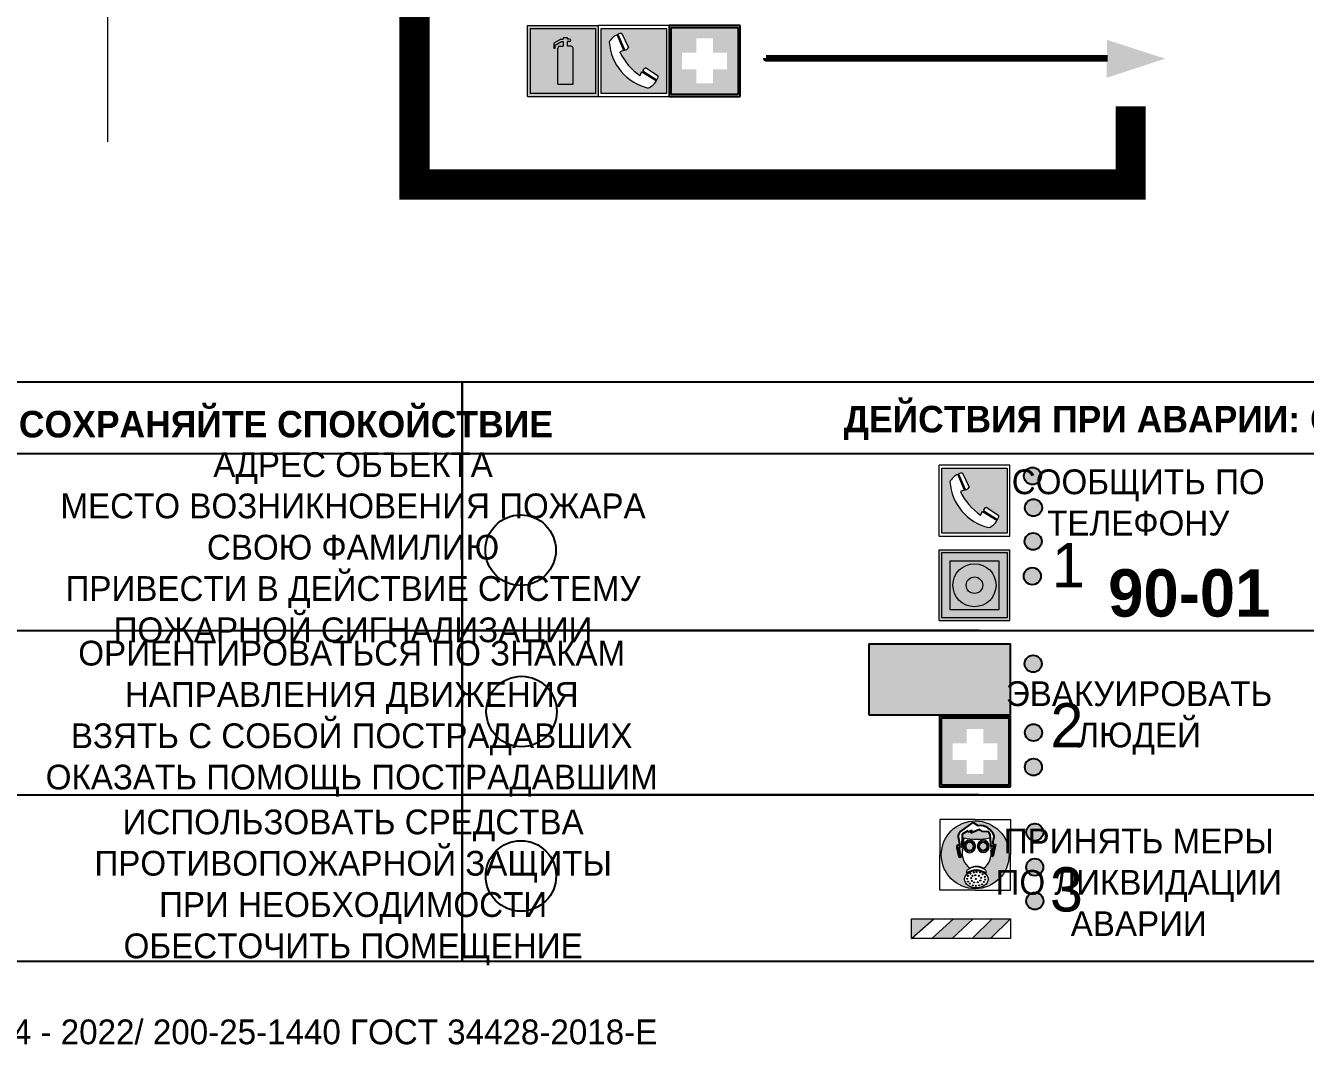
# Model space of a CAD drawing. Header units: millimetres. Extents: x 13114 to 67229, y 22859 to 38520.
# Drawn here: x 26423.8 to 26568.4, y 25083.1 to 25199 of the extents above; entities that cross this region are included whole.
import ezdxf

# ---------------------------------------------------------------- set-up
doc = ezdxf.new("R2010")
doc.units = ezdxf.units.MM
doc.layers.add('План_Штампы', color=7, linetype='Continuous')
doc.styles.add('обычный', font='arial.ttf')

# ---------------------------------------------------------------- blocks, each defined once
blk = doc.blocks.new('A$C38D26F80')
h = blk.add_hatch(color=5)
h.dxf.hatch_style = 1
h.paths.add_polyline_path([(-8.77, -4.48, 1), (-0.19, -4.48, 1)])
h.paths.add_polyline_path([(-6.75, -3.58), (-6.75, -3.31), (-6.62, -3.22), (-6.5, -3.22), (-6.42, -3.3), (-6.39, -3.28), (-6.59, -2.23), (-6.59, -2.01), (-6.38, -1.58), (-4.76, -0.4), (-4.13, -0.79, -0.362848), (-2.1, -2.1, -0.201049), (-2.17, -2.48, 0.085434), (-2.26, -3.13), (-1.9, -3.16), (-2.25, -4.7), (-2.4, -4.59), (-2.43, -4.34), (-2.36, -4.34), (-2.14, -3.34), (-2.47, -3.42), (-2.58, -1.95), (-2.77, -1.58), (-3.58, -1.52), (-3.92, -1.26), (-5.05, -1.73), (-4.87, -1.39), (-5.41, -1.6), (-5.41, -1.46), (-6.13, -1.87), (-6.18, -3.5), (-6.56, -3.47), (-6.37, -4.59), (-6.16, -4.43), (-6.16, -4.66), (-6.36, -4.79), (-6.37, -4.8), (-6.51, -4.76)], flags=16)
h.paths.add_polyline_path([(-6.51, -4.76), (-6.36, -4.79), (-6.37, -4.8)], flags=0)
h.paths.add_polyline_path([(-5.92, -2.34, 0.089508), (-2.67, -2.35), (-2.48, -3.88, -0.268602), (-3.4, -6.18, 0.262449), (-5.2, -6.18, -0.268602), (-6.11, -3.88)], flags=16)
edge = h.paths.add_edge_path(flags=16)
edge.add_ellipse((-5.19, -3.41), major_axis=(0, 0.842), ratio=0.848992, start_angle=0, end_angle=360)
edge = h.paths.add_edge_path(flags=0)
edge.add_ellipse((-5.19, -3.39), major_axis=(0, 0.665), ratio=0.853798, start_angle=0, end_angle=360)
edge = h.paths.add_edge_path(flags=0)
edge.add_ellipse((-5.19, -3.4), major_axis=(0, 0.528), ratio=0.864094, start_angle=0, end_angle=360)
edge = h.paths.add_edge_path(flags=16)
edge.add_ellipse((-3.47, -3.4), major_axis=(0, 0.842), ratio=0.848992, start_angle=0, end_angle=360)
h.paths.add_polyline_path([(-3.13, -6.45), (-3.13, -6.84, 0.383174), (-5.57, -6.85), (-5.57, -6.49, -0.369952)], flags=16)
edge = h.paths.add_edge_path(flags=0)
edge.add_ellipse((-3.47, -3.39), major_axis=(0, 0.665), ratio=0.853798, start_angle=0, end_angle=360)
edge = h.paths.add_edge_path(flags=0)
edge.add_ellipse((-3.47, -3.4), major_axis=(0, 0.528), ratio=0.864094, start_angle=0, end_angle=360)
edge = h.paths.add_edge_path(flags=16)
edge.add_ellipse((-4.34, -7.57), major_axis=(-1.48, 0), ratio=0.744955, start_angle=0, end_angle=360)
h.paths.add_polyline_path([(-5.01, -6.85, -1), (-5.15, -6.85, -1)], flags=0)
h.paths.add_polyline_path([(-5.33, -7.14, -1), (-5.47, -7.14, -1)], flags=0)
h.paths.add_polyline_path([(-4.61, -6.71, -1), (-4.74, -6.71, -1)], flags=16)
h.paths.add_polyline_path([(-5.43, -7.51, -1), (-5.57, -7.51, -1)], flags=0)
h.paths.add_polyline_path([(-4.26, -6.67, -1), (-4.4, -6.67, -1)], flags=16)
h.paths.add_polyline_path([(-4.74, -7.14, -1), (-4.88, -7.14, -1)], flags=0)
h.paths.add_polyline_path([(-4.93, -7.43, -1), (-5.07, -7.43, -1)], flags=0)
h.paths.add_polyline_path([(-4.41, -7.07, -1), (-4.54, -7.07, -1)], flags=0)
h.paths.add_polyline_path([(-5.33, -7.87, -1), (-5.46, -7.87, -1)], flags=0)
h.paths.add_polyline_path([(-3.8, -6.71, -1), (-3.94, -6.71, -1)], flags=16)
h.paths.add_polyline_path([(-4.85, -7.78, -1), (-4.98, -7.78, -1)], flags=0)
h.paths.add_polyline_path([(-3.96, -7.14, -1), (-4.1, -7.14, -1)], flags=0)
h.paths.add_polyline_path([(-4.33, -7.53, -1), (-4.47, -7.53, -1)], flags=0)
h.paths.add_polyline_path([(-5.09, -8.12, -1), (-5.23, -8.12, -1)], flags=0)
h.paths.add_polyline_path([(-3.5, -6.94, -1), (-3.64, -6.94, -1)], flags=0)
h.paths.add_polyline_path([(-4.54, -7.97, -1), (-4.68, -7.97, -1)], flags=0)
h.paths.add_polyline_path([(-3.66, -7.39, -1), (-3.8, -7.39, -1)], flags=0)
h.paths.add_polyline_path([(-4.73, -8.35, -1), (-4.86, -8.35, -1)], flags=0)
h.paths.add_polyline_path([(-4.09, -7.96, -1), (-4.23, -7.96, -1)], flags=0)
h.paths.add_polyline_path([(-3.77, -7.74, -1), (-3.91, -7.74, -1)], flags=0)
h.paths.add_polyline_path([(-3.22, -7.27, -1), (-3.35, -7.27, -1)], flags=0)
h.paths.add_polyline_path([(-4.34, -8.4, -1), (-4.47, -8.4, -1)], flags=0)
h.paths.add_polyline_path([(-3.16, -7.61, -1), (-3.3, -7.61, -1)], flags=0)
h.paths.add_polyline_path([(-3.9, -8.35, -1), (-4.04, -8.35, -1)], flags=0)
h.paths.add_polyline_path([(-3.32, -7.91, -1), (-3.46, -7.91, -1)], flags=0)
h.paths.add_polyline_path([(-3.55, -8.23, -1), (-3.69, -8.23, -1)], flags=0)
at = {"color": 5, "lineweight": 5}
for p, q in [((-4.48, 0), (-8.96, 0)), ((-8.96, 0), (-8.96, -4.48)), ((-4.48, 0), (0, 0)), ((0, 0), (0, -4.48)), ((-6.59, -2.01), (-6.38, -1.58)), ((-6.38, -1.58), (-4.76, -0.4)), ((-5.41, -1.46), (-6.13, -1.87)), ((-4.87, -1.39), (-5.41, -1.6)), ((-5.41, -1.6), (-5.41, -1.46)), ((-3.92, -1.26), (-5.05, -1.73)), ((-5.05, -1.73), (-4.87, -1.39)), ((-4.76, -0.4), (-4.13, -0.79)), ((-3.58, -1.52), (-3.92, -1.26)), ((-2.77, -1.58), (-3.58, -1.52)), ((-2.58, -1.95), (-2.77, -1.58)), ((-6.75, -3.31), (-6.62, -3.22)), ((-6.62, -3.22), (-6.5, -3.22)), ((-6.59, -2.23), (-6.59, -2.01)), ((-6.39, -3.28), (-6.59, -2.23)), ((-6.5, -3.22), (-6.42, -3.3)), ((-6.13, -1.87), (-6.18, -3.5)), ((-5.92, -2.34), (-6.11, -3.88)), ((-2.67, -2.34), (-2.48, -3.88)), ((-2.47, -3.42), (-2.58, -1.95)), ((-1.9, -3.16), (-2.26, -3.13)), ((-2.25, -4.7), (-1.9, -3.16)), ((-8.96, -8.96), (-8.96, -4.48)), ((-6.75, -3.58), (-6.75, -3.31)), ((-6.51, -4.76), (-6.75, -3.58)), ((-6.18, -3.5), (-6.56, -3.47)), ((-6.56, -3.47), (-6.37, -4.59)), ((-6.37, -4.8), (-6.51, -4.76)), ((-6.42, -3.3), (-6.39, -3.28)), ((-6.37, -4.59), (-6.16, -4.43)), ((-6.16, -4.66), (-6.37, -4.8)), ((-6.16, -4.43), (-6.16, -4.66)), ((-2.14, -3.34), (-2.47, -3.42)), ((-2.43, -4.34), (-2.4, -4.59)), ((-2.43, -4.34), (-2.36, -4.34)), ((-2.4, -4.59), (-2.25, -4.7)), ((-2.36, -4.34), (-2.14, -3.34)), ((0, -8.96), (0, -4.48)), ((-3.13, -6.45), (-3.13, -6.84)), ((-5.57, -6.49), (-5.57, -6.85)), ((-4.48, -8.96), (-8.96, -8.96)), ((-4.48, -8.96), (0, -8.96))]:
    blk.add_line(p, q, dxfattribs=at)
at = {"color": 5}
for p, q in [((-6.59, -2.01), (-6.38, -1.58)), ((-6.38, -1.58), (-4.76, -0.4)), ((-5.41, -1.46), (-6.13, -1.87)), ((-4.87, -1.39), (-5.41, -1.6)), ((-5.41, -1.6), (-5.41, -1.46)), ((-3.92, -1.26), (-5.05, -1.73)), ((-5.05, -1.73), (-4.87, -1.39)), ((-4.76, -0.4), (-4.13, -0.79)), ((-3.58, -1.52), (-3.92, -1.26)), ((-2.77, -1.58), (-3.58, -1.52)), ((-2.58, -1.95), (-2.77, -1.58)), ((-6.75, -3.31), (-6.62, -3.22)), ((-6.62, -3.22), (-6.5, -3.22)), ((-6.59, -2.23), (-6.59, -2.01)), ((-6.39, -3.28), (-6.59, -2.23)), ((-6.5, -3.22), (-6.42, -3.3)), ((-6.13, -1.87), (-6.18, -3.5)), ((-2.47, -3.42), (-2.58, -1.95)), ((-2.26, -3.13), (-1.9, -3.16)), ((-1.9, -3.16), (-2.25, -4.7)), ((-6.75, -3.58), (-6.75, -3.31)), ((-6.51, -4.76), (-6.75, -3.58)), ((-6.18, -3.5), (-6.56, -3.47)), ((-6.56, -3.47), (-6.37, -4.59)), ((-6.37, -4.8), (-6.51, -4.76)), ((-6.36, -4.79), (-6.51, -4.76)), ((-6.42, -3.3), (-6.39, -3.28)), ((-6.37, -4.59), (-6.16, -4.43)), ((-6.16, -4.66), (-6.37, -4.8)), ((-6.16, -4.66), (-6.36, -4.79)), ((-6.16, -4.43), (-6.16, -4.66)), ((-2.14, -3.34), (-2.47, -3.42)), ((-2.4, -4.59), (-2.43, -4.34)), ((-2.43, -4.34), (-2.36, -4.34)), ((-2.25, -4.7), (-2.4, -4.59)), ((-2.36, -4.34), (-2.14, -3.34))]:
    blk.add_line(p, q, dxfattribs=at)
at = {"color": 5, "lineweight": 5}
for centre, radius in [((-4.48, -4.48), 4.29), ((-5.5, -7.51), 0.0678), ((-5.4, -7.14), 0.0678), ((-5.4, -7.87), 0.0678), ((-5.16, -8.12), 0.0678), ((-5.08, -6.85), 0.0678), ((-5, -7.43), 0.0678), ((-4.91, -7.78), 0.0678), ((-4.81, -7.14), 0.0678), ((-4.67, -6.71), 0.0678), ((-4.61, -7.97), 0.0678), ((-4.47, -7.07), 0.0678), ((-4.4, -7.53), 0.0678), ((-4.33, -6.67), 0.0678), ((-4.16, -7.96), 0.0678), ((-4.03, -7.14), 0.0678), ((-3.87, -6.71), 0.0678), ((-3.84, -7.74), 0.0678), ((-3.73, -7.39), 0.0678), ((-3.57, -6.94), 0.0678), ((-3.39, -7.91), 0.0678), ((-3.28, -7.27), 0.0678), ((-3.23, -7.61), 0.0678), ((-4.79, -8.35), 0.0678), ((-4.4, -8.4), 0.0678), ((-3.97, -8.35), 0.0678), ((-3.62, -8.23), 0.0678)]:
    blk.add_circle(centre, radius, dxfattribs=at)
at = {"color": 5}
for centre, radius, start, end in [((-3.89, -2.66), 1.88, 17.387, 97.1599), ((-0.35, -3.07), 1.91, 162.2553, 181.7878), ((-2.6, -2.2), 0.511, 326.3906, 11.8614)]:
    blk.add_arc(centre, radius, start, end, dxfattribs=at)
at = {"color": 5, "lineweight": 5}
for centre, radius, start, end in [((-4.28, 6.66), 9.15, 259.6987, 280.1569), ((-0.47, -3.05), 1.79, 161.5846, 182.4584), ((-2.6, -2.2), 0.513, 326.4781, 11.7739), ((-3.66, -4.24), 2.47, 171.573, 231.7124), ((-4.93, -4.24), 2.47, 308.2876, 8.427), ((-4.33, -7.88), 1.87, 50.358, 131.5662), ((-4.34, -8.2), 1.82, 48.4943, 132.3565), ((-4.3, -7.78), 1.83, 60.5889, 119.4111)]:
    blk.add_arc(centre, radius, start, end, dxfattribs=at)
for centre, major_axis, ratio in [((-5.19, -3.41), (0, 0.842), 0.848992), ((-5.19, -3.39), (0, 0.665), 0.853798), ((-5.19, -3.4), (0, 0.528), 0.864094), ((-3.47, -3.4), (0, 0.842), 0.848992), ((-3.47, -3.39), (0, 0.665), 0.853798), ((-3.47, -3.4), (0, 0.528), 0.864094), ((-4.34, -7.57), (-1.48, 0), 0.744955)]:
    blk.add_ellipse(centre, major_axis=major_axis, ratio=ratio, dxfattribs=at)
blk = doc.blocks.new('A$C47DD6509')
at = {"lineweight": 5}
for points in [[(-8.69, 0), (-11.19, 0), (-11.19, -2.22)], [(-4.22, 0), (-6.45, 0), (-8.91, -2.22), (-6.61, -2.22)], [(0, 0), (-2.09, 0), (-4.36, -2.22), (-2.29, -2.22)]]:
    blk.add_hatch(color=242, dxfattribs=at).paths.add_polyline_path(points)
at = {"color": 242, "lineweight": 5}
for p, q in [((-11.19, -2.22), (-8.69, 0)), ((-11.19, -2.22), (-11.19, 0)), ((-11.19, 0), (-8.69, 0)), ((-11.19, 0), (0, 0)), ((-8.91, -2.22), (-6.45, 0)), ((-6.61, -2.22), (-4.22, 0)), ((-4.36, -2.22), (-2.09, 0)), ((-2.29, -2.22), (0, 0)), ((0, 0), (0, -2.22)), ((0, -2.22), (-11.19, -2.22))]:
    blk.add_line(p, q, dxfattribs=at)
blk = doc.blocks.new('A$C32E8229D')
at = {"true_color": 0xffffff}
blk.add_hatch(color=7, dxfattribs=at).paths.add_polyline_path([(0, 0), (0, -8), (16, -8), (16, 0)])
h = blk.add_hatch(color=126)
h.paths.add_polyline_path([(0.2, -0.2), (15.8, -0.2), (15.8, -7.8), (0.2, -7.8)])
h.paths.add_polyline_path([(13.49, -2.05), (12.08, -2.05), (11.37, -2.63, 0.162397), (11.29, -2.84), (11.29, -3.63), (10.35, -3.63), (10.35, -4.05), (11.68, -4.05), (11.68, -3.48), (12.26, -4.28), (11.29, -5.1), (11.29, -6.78), (11.85, -6.78), (11.85, -5.44), (12.8, -4.64), (12.8, -5.94), (14.46, -5.94), (14.46, -5.39), (13.45, -5.39), (13.45, -3.97), (12.46, -2.59), (13.15, -2.59), (13.69, -3.34), (14.18, -3)], flags=16)
h.paths.add_polyline_path([(10.74, -1.82, 1), (11.8, -1.82, 1)], flags=16)
h.paths.add_polyline_path([(9.39, -3.59), (5.99, -3.59), (6.56, -3.03), (5.91, -3.03), (5.1, -3.83), (5.91, -4.64), (6.56, -4.64), (5.99, -4.09), (9.39, -4.09)], flags=16)
h.paths.add_polyline_path([(4.29, -1.08), (1.72, -1.08), (1.72, -6.6), (4.29, -6.6)], flags=16)
at = {"color": 126}
blk.add_lwpolyline([(16, -8), (0, -8), (0, 0), (16, 0)], close=True, dxfattribs=at)
blk = doc.blocks.new('A$C18900ED3')
h = blk.add_hatch(color=126)
h.paths.add_polyline_path([(-0.18, -0.18), (-7.02, -0.18), (-7.02, -7.02), (-0.18, -7.02)])
h.paths.add_polyline_path([(-5.89, -4.46), (-5.89, -2.77), (-4.46, -2.77), (-4.46, -1.31), (-2.77, -1.31), (-2.77, -2.77), (-1.33, -2.77), (-1.33, -4.46), (-2.77, -4.46), (-2.77, -5.89), (-4.46, -5.89), (-4.46, -4.46)], flags=16)
at = {"color": 126}
for p, q in [((-7.2, 0), (-7.2, -7.2)), ((0, 0), (-7.2, 0)), ((0, -7.2), (0, 0)), ((-7.02, -7.02), (-7.02, -0.18)), ((-7.02, -0.18), (-0.18, -0.18)), ((-0.18, -0.18), (-0.18, -7.02)), ((-7.2, -7.2), (0, -7.2)), ((-0.18, -7.02), (-7.02, -7.02))]:
    blk.add_line(p, q, dxfattribs=at)
blk = doc.blocks.new('A$C456E1F9C')
at = {"lineweight": 5}
h = blk.add_hatch(color=242, dxfattribs=at)
h.paths.add_polyline_path([(0.51, -1.47), (0.51, -13.26), (12.29, -13.26), (12.29, -1.47)])
h.paths.add_polyline_path([(5.42, -4.95, -0.254479), (4.78, -5.4), (3.52, -2.53, -0.209735), (4.23, -2.4)], flags=16)
h.paths.add_polyline_path([(8.53, -8.6), (10.87, -10.17), (10.54, -10.76), (8.03, -9.13, -0.192251)], flags=16)
h.paths.add_polyline_path([(4.61, -5.49, 0.005518), (3.87, -5.72, 0.128647), (7.49, -10.01, 0.00809), (7.83, -9.33), (10.47, -10.97, -0.16736), (8.99, -12.25, -0.327862), (1.95, -3.95, -0.166952), (3.36, -2.62)], flags=16)
at = {"color": 242, "lineweight": 5}
for p, q in [((0, -13.77), (0, -0.97)), ((12.8, -0.97), (0, -0.97)), ((12.8, -13.77), (12.8, -0.97)), ((4.61, -5.49), (3.36, -2.62)), ((3.52, -2.53), (4.78, -5.4)), ((4.23, -2.4), (5.42, -4.95)), ((8.03, -9.13), (10.54, -10.76)), ((10.81, -10.12), (8.53, -8.6)), ((7.83, -9.33), (10.47, -10.97)), ((10.54, -10.76), (10.8, -10.3)), ((10.8, -10.3), (10.81, -10.12)), ((0, -13.77), (12.8, -13.77))]:
    blk.add_line(p, q, dxfattribs=at)
blk.add_lwpolyline([(0.51, -1.47), (12.29, -1.47), (12.29, -13.26), (0.51, -13.26)], close=True, dxfattribs=at)
for centre, radius, start, end in [((4.59, -5.34), 2.99, 114.2845, 152.1974), ((11.12, -3.31), 9.19, 183.9915, 256.6009), ((4.02, -3.27), 0.891, 76.3284, 123.7092), ((14.98, -39.1), 35.17, 107.1487, 108.4135), ((13.86, -0.94), 11.08, 205.5536, 234.8762), ((4.68, -4.59), 0.824, 276.9621, 334.0723), ((8.94, -9.5), 0.989, 114.4092, 157.9388), ((-13.31, 0.8), 23.44, 332.5487, 334.4027), ((7.87, -9.46), 3, 291.9291, 329.9329)]:
    blk.add_arc(centre, radius, start, end, dxfattribs=at)
blk = doc.blocks.new('A$C54414219')
at = {"true_color": 0xffffff}
h = blk.add_hatch(color=7, dxfattribs=at)
h.paths.add_polyline_path([(2.39, -9.45), (2.39, -18.3), (11.23, -18.3), (11.23, -9.45)], flags=0)
h.paths.add_polyline_path([(10.71, -13.87, -1), (2.92, -13.87, -1)], flags=0)
h.paths.add_polyline_path([(8.3, -13.87, -1), (5.33, -13.87, -1)], flags=0)
h.paths.add_polyline_path([(0.41, -7.47), (0.41, -20.27), (13.21, -20.27), (13.21, -7.47)])
h.paths.add_polyline_path([(0.92, -19.77), (12.71, -19.77), (12.71, -7.98), (0.92, -7.98)], flags=16)
h.paths.add_polyline_path([(11.23, -9.45), (11.23, -18.3), (2.39, -18.3), (2.39, -9.45)], flags=0)
at = {"lineweight": 5}
h = blk.add_hatch(color=242, dxfattribs=at)
h.paths.add_polyline_path([(12.71, -7.98), (0.92, -7.98), (0.92, -19.77), (12.71, -19.77)])
h.paths.add_polyline_path([(11.23, -18.3), (2.39, -18.3), (2.39, -9.45), (11.23, -9.45)], flags=16)
h.paths.add_polyline_path([(10.71, -13.87, -1), (2.92, -13.87, -1)], flags=0)
h.paths.add_polyline_path([(8.3, -13.87, -1), (5.33, -13.87, -1)], flags=0)
at = {"true_color": 0xffffff}
h = blk.add_hatch(color=7, dxfattribs=at)
h.paths.add_polyline_path([(2.39, -9.45), (2.39, -18.3), (11.23, -18.3), (11.23, -9.45)])
h.paths.add_polyline_path([(10.71, -13.87, -1), (2.92, -13.87, -1)], flags=16)
h.paths.add_polyline_path([(8.3, -13.87, -1), (5.33, -13.87, -1)], flags=0)
at = {"lineweight": 5}
h = blk.add_hatch(color=242, dxfattribs=at)
h.paths.add_polyline_path([(2.92, -13.87, 1), (10.71, -13.87, 1)])
h.paths.add_polyline_path([(8.3, -13.87, -1), (5.33, -13.87, -1)], flags=16)
at = {"color": 242, "lineweight": 5}
for p, q in [((0.41, -20.27), (0.41, -7.47)), ((0.41, -7.47), (13.21, -7.47)), ((0.41, -7.47), (13.21, -7.47)), ((13.21, -20.27), (13.21, -7.47)), ((0.41, -20.27), (13.21, -20.27))]:
    blk.add_line(p, q, dxfattribs=at)
for points in [[(0.92, -7.98), (12.71, -7.98), (12.71, -19.77), (0.92, -19.77)], [(2.39, -9.45), (11.23, -9.45), (11.23, -18.3), (2.39, -18.3)]]:
    blk.add_lwpolyline(points, close=True, dxfattribs=at)
for radius in [3.89, 1.49]:
    blk.add_circle((6.81, -13.87), radius, dxfattribs=at)
blk = doc.blocks.new('A$C3AD82952')
at = {"true_color": 0xf5f5ff}
h = blk.add_hatch(color=7, dxfattribs=at)
h.dxf.hatch_style = 1
h.paths.add_polyline_path([(8.21, 8.73, 0.414214), (7.89, 9.05), (7.22, 9.05), (7.22, 9.92), (7.59, 9.92, 1), (7.57, 10.36), (7.22, 10.36), (7.22, 10.6), (6.43, 10.6), (6.43, 10.36), (6.01, 10.36), (4.74, 9.59), (4.74, 8.69), (4.98, 8.73), (4.98, 9.26), (6.12, 9.91), (6.43, 9.91), (6.43, 9.05), (5.76, 9.05, 0.414214), (5.44, 8.73), (5.44, 2.2), (8.21, 2.2)], flags=0)
h.paths.add_polyline_path([(12.8, 12.8), (0, 12.8), (0, 0), (12.8, 0)])
h.paths.add_polyline_path([(0.51, 12.29), (12.29, 12.29), (12.29, 0.51), (0.51, 0.51)], flags=16)
h.paths.add_polyline_path([(4.74, 9.59), (6.01, 10.36), (6.43, 10.36), (6.43, 10.6), (7.22, 10.6), (7.22, 10.36), (7.59, 10.36, -0.94586), (7.59, 9.92), (7.22, 9.92), (7.22, 9.05), (7.89, 9.05, -0.414214), (8.21, 8.73), (8.21, 2.2), (5.44, 2.2), (5.44, 8.73, -0.414214), (5.76, 9.05), (6.43, 9.05), (6.43, 9.91), (6.12, 9.91), (4.98, 9.26), (4.98, 8.73), (4.74, 8.69)], flags=0)
h = blk.add_hatch(color=242)
h.dxf.hatch_style = 1
h.paths.add_polyline_path([(12.29, 12.29), (0.51, 12.29), (0.51, 0.51), (12.29, 0.51)])
h.paths.add_polyline_path([(4.74, 8.69), (4.74, 9.59), (6.01, 10.36), (6.43, 10.36), (6.43, 10.6), (7.22, 10.6), (7.22, 10.36), (7.59, 10.36, -0.94586), (7.59, 9.92), (7.22, 9.92), (7.22, 9.05), (7.89, 9.05, -0.414214), (8.21, 8.73), (8.21, 2.2), (5.44, 2.2), (5.44, 8.73, -0.414214), (5.76, 9.05), (6.43, 9.05), (6.43, 9.91), (6.12, 9.91), (4.98, 9.26), (4.98, 8.73)], flags=16)
h = blk.add_hatch(color=7, dxfattribs=at)
h.dxf.hatch_style = 1
h.paths.add_polyline_path([(8.21, 8.73, 0.414214), (7.89, 9.05), (7.22, 9.05), (7.22, 9.92), (7.59, 9.92, 1), (7.57, 10.36), (7.22, 10.36), (7.22, 10.6), (6.43, 10.6), (6.43, 10.36), (6.01, 10.36), (4.74, 9.59), (4.74, 8.69), (4.98, 8.73), (4.98, 9.26), (6.12, 9.91), (6.43, 9.91), (6.43, 9.05), (5.76, 9.05, 0.414214), (5.44, 8.73), (5.44, 2.2), (8.21, 2.2)])
at = {"color": 242, "lineweight": 5}
for p, q in [((0, 0), (0, 12.8)), ((0, 12.8), (12.8, 12.8)), ((12.8, 0), (12.8, 12.8)), ((6.01, 10.36), (4.74, 9.59)), ((4.74, 9.59), (4.74, 8.69)), ((4.98, 9.26), (6.12, 9.91)), ((4.98, 8.73), (4.98, 9.26)), ((6.01, 10.36), (6.43, 10.36)), ((6.12, 9.91), (6.43, 9.91)), ((7.22, 10.6), (6.43, 10.6)), ((6.43, 10.6), (6.43, 10.36)), ((6.43, 9.91), (6.43, 9.05)), ((7.22, 10.36), (7.22, 10.6)), ((7.59, 10.36), (7.22, 10.36)), ((7.22, 9.05), (7.22, 9.92)), ((7.59, 9.92), (7.22, 9.92)), ((4.74, 8.69), (4.98, 8.73)), ((5.44, 2.2), (5.44, 8.73)), ((5.76, 9.05), (6.43, 9.05)), ((7.89, 9.05), (7.22, 9.05)), ((8.21, 2.2), (8.21, 8.73)), ((0, 0), (12.8, 0)), ((5.44, 2.2), (8.21, 2.2))]:
    blk.add_line(p, q, dxfattribs=at)
blk.add_lwpolyline([(0.51, 12.29), (12.29, 12.29), (12.29, 0.51), (0.51, 0.51)], close=True, dxfattribs=at)
for centre, radius, start, end in [((7.58, 10.14), 0.223, 273.1875, 86.8125), ((5.76, 8.73), 0.32, 90, 180), ((7.89, 8.73), 0.32, 0, 90)]:
    blk.add_arc(centre, radius, start, end, dxfattribs=at)

msp = doc.modelspace()

# ---------------------------------------------------------------- hatches: boundary and pattern name
at = {"lineweight": 0}
h = msp.add_hatch(color=256, dxfattribs=at)
h.dxf.hatch_style = 1
h.paths.add_polyline_path([(26538.53, 25148.11, 1), (26536.6, 25148.11, 1)])
h = msp.add_hatch(color=256, dxfattribs=at)
h.dxf.hatch_style = 1
h.paths.add_polyline_path([(26538.63, 25144.53, 1), (26536.7, 25144.53, 1)])
h = msp.add_hatch(color=256, dxfattribs=at)
h.dxf.hatch_style = 1
h.paths.add_polyline_path([(26538.59, 25140.72, 1), (26536.66, 25140.72, 1)])
h = msp.add_hatch(color=256, dxfattribs=at)
h.dxf.hatch_style = 1
h.paths.add_polyline_path([(26538.51, 25136.79, 1), (26536.58, 25136.79, 1)])
h = msp.add_hatch(color=256, dxfattribs=at)
h.dxf.hatch_style = 1
h.paths.add_polyline_path([(26538.6, 25126.9, 1), (26536.66, 25126.9, 1)])
h = msp.add_hatch(color=256, dxfattribs=at)
h.dxf.hatch_style = 1
h.paths.add_polyline_path([(26538.64, 25119.12, 1), (26536.7, 25119.12, 1)])
h = msp.add_hatch(color=256, dxfattribs=at)
h.dxf.hatch_style = 1
h.paths.add_polyline_path([(26538.63, 25115.22, 1), (26536.7, 25115.22, 1)])
h = msp.add_hatch(color=256, dxfattribs=at)
h.dxf.hatch_style = 1
h.paths.add_polyline_path([(26538.79, 25107.87, 1), (26536.85, 25107.87, 1)])
h = msp.add_hatch(color=256, dxfattribs=at)
h.dxf.hatch_style = 1
h.paths.add_polyline_path([(26538.78, 25103.92, 1), (26536.85, 25103.92, 1)])
h = msp.add_hatch(color=256, dxfattribs=at)
h.dxf.hatch_style = 1
h.paths.add_polyline_path([(26538.78, 25100.09, 1), (26536.85, 25100.09, 1)])

# ---------------------------------------------------------------- linework, layer by layer
msp.add_lwpolyline([(26433.11, 25185.87), (26433.11, 25388)], dxfattribs=at)
at = {"lineweight": 0, "const_width": 3.4}
for points in [[(26515.97, 25181.04), (26467.75, 25181.04), (26467.75, 25208.94), (26548.64, 25208.94), (26462.08, 25208.94)], [(26548.64, 25189.87), (26548.64, 25181.04), (26514.17, 25181.04)]]:
    msp.add_lwpolyline(points, dxfattribs=at)
at = {"color": 126, "lineweight": 100, "true_color": 0x008754}
msp.add_lwpolyline([(26546.05, 25195.28), (26507.47, 25195.28), (26507.47, 25195.28)], dxfattribs=at)
for points in [[(26329.35, 25150.65), (26473.12, 25150.65), (26473.12, 25158.7), (26329.35, 25158.7)], [(26473.12, 25150.65), (26616.88, 25150.65), (26616.88, 25158.7), (26473.12, 25158.7)], [(26329.35, 25150.65), (26473.12, 25150.65), (26473.12, 25093.25), (26329.35, 25093.25)], [(26473.12, 25150.65), (26616.88, 25150.65), (26616.88, 25093.25), (26473.12, 25093.25)]]:
    msp.add_lwpolyline(points, close=True)
for points in [[(26387.77, 25130.65), (26329.35, 25130.65), (26473.12, 25130.65)], [(26531.53, 25130.65), (26473.12, 25130.65), (26616.88, 25130.65)], [(26387.77, 25112.08), (26329.35, 25112.08), (26473.12, 25112.08)], [(26531.53, 25112.08), (26473.12, 25112.08), (26616.88, 25112.08)]]:
    msp.add_lwpolyline(points)
for centre, radius in [((26537.56, 25148.11), 0.966), ((26537.67, 25144.53), 0.966), ((26479.74, 25139.73), 3.98), ((26537.63, 25140.72), 0.966), ((26537.54, 25136.79), 0.966), ((26537.63, 25126.9), 0.966), ((26479.84, 25121.5), 3.98), ((26537.67, 25119.12), 0.966), ((26537.66, 25115.22), 0.966), ((26537.82, 25107.87), 0.966), ((26479.77, 25102.92), 3.98), ((26537.81, 25103.92), 0.966), ((26537.82, 25100.09), 0.966)]:
    msp.add_circle(centre, radius)
at = {"layer": 'План_Штампы', "color": 126, "true_color": 0x008754}
msp.add_solid([(26545.95, 25193.1), (26545.96, 25197.39), (26552.54, 25195.26)], dxfattribs=at)

# ---------------------------------------------------------------- block references
for name, p, xscale, yscale, zscale in [('A$C3AD82952', (26480.53, 25191), 0.625, 0.625, 0.625), ('A$C456E1F9C', (26488.53, 25199.6), 0.625, 0.625, 0.625), ('A$C18900ED3', (26504.53, 25199), 1.111111111007631, 1.111111111007631, 1.111111111007631), ('A$C456E1F9C', (26527.01, 25149.93), 0.625, 0.625, 0.625), ('A$C54414219', (26526.75, 25144.44), 0.625, 0.625, 0.625), ('A$C18900ED3', (26535.07, 25120.98), 1.111111111007631, 1.111111111007631, 1.111111111007631), ('A$C38D26F80', (26535.09, 25109.31), 0.8928571427240968, 0.8928571427240968, 0.8928571427240968)]:
    msp.add_blockref(name, p, dxfattribs=dict(xscale=xscale, yscale=yscale, zscale=zscale))
at = {"xscale": -1}
msp.add_blockref('A$C32E8229D', (26535.07, 25129.12), dxfattribs=at)
at = {"color": 242, "true_color": 0xc1121c}
msp.add_blockref('A$C47DD6509', (26535.09, 25098.09), dxfattribs=at)

# ---------------------------------------------------------------- texts
at = {"lineweight": 0, "attachment_point": 5, "style": 'обычный'}
for s, insert, char_height, width in [('{\\fProxima Nova Rg|b1|i0|c204|p2;ДЕЙСТВИЯ ПРИ ПОЖАРЕ: СОХРАНЯЙТЕ СПОКОЙСТВИЕ\\H1.6644x; }', (26426.51, 25153.53), 3, 175.1736), ('{\\fProxima Nova Rg|b1|i0|c204|p2;ДЕЙСТВИЯ ПРИ АВАРИИ: СОХРАНЯЙТЕ СПОКОЙСТВИЕ\\H1.6644x; }', (26572.73, 25154.1), 3, 175.1736), ('\\pi-8.4,l8.4,t8.4;{\\fProxima Nova Rg|b0|i0|c204|p2;АДРЕС ОБЪЕКТА\\PМЕСТО ВОЗНИКНОВЕНИЯ ПОЖАРА \\PСВОЮ ФАМИЛИЮ\\PПРИВЕСТИ В ДЕЙСТВИЕ СИСТЕМУ \\PПОЖАРНОЙ СИГНАЛИЗАЦИИ}', (26460.81, 25139.66), 2.8, 126.6484), ('{\\fProxima Nova Rg|b0|i0|c204|p2;СООБЩИТЬ ПО \\PТЕЛЕФОНУ}', (26549.5, 25145.1), 2.8, 126.6484), ('{\\fProxima Nova Rg|b0|i0|c204|p2;1\\H1.1667x; }', (26541.6, 25138.03), 5, 126.6484), ('{\\fProxima Nova Rg|b1|i0|c204|p2;\\H1.0714x;90-01\\fProxima Nova Rg|b0|i0|c204|p2;\\H0.93331x; \\H1.3449x; }', (26555.27, 25134.86), 5, 126.6484), ('\\pi-8.4,l8.4,t8.4;{\\fProxima Nova Rg|b0|i0|c204|p2;ОРИЕНТИРОВАТЬСЯ ПО ЗНАКАМ \\PНАПРАВЛЕНИЯ ДВИЖЕНИЯ\\PВЗЯТЬ С СОБОЙ ПОСТРАДАВШИХ\\PОКАЗАТЬ ПОМОЩЬ ПОСТРАДАВШИМ}', (26460.66, 25120.69), 2.8, 126.6484), ('{\\fProxima Nova Rg|b0|i0|c204|p2;ЭВАКУИРОВАТЬ \\PЛЮДЕЙ}', (26549.6, 25120.78), 2.8, 126.6484), ('{\\fProxima Nova Rg|b0|i0|c204|p2;2\\H1.1967x; }', (26541.45, 25119.95), 5, 126.6484), ('\\pi-8.4,l8.4,t8.4;{\\fProxima Nova Rg|b0|i0|c204|p2;ИСПОЛЬЗОВАТЬ СРЕДСТВА \\PПРОТИВОПОЖАРНОЙ ЗАЩИТЫ \\PПРИ НЕОБХОДИМОСТИ \\PОБЕСТОЧИТЬ ПОМЕЩЕНИЕ}', (26460.82, 25101.62), 2.8, 126.6484), ('{\\fProxima Nova Rg|b0|i0|c204|p2;ПРИНЯТЬ МЕРЫ \\PПО ЛИКВИДАЦИИ \\PАВАРИИ}', (26549.56, 25102.2), 2.8, 126.6484), ('{\\fProxima Nova Rg|b0|i0|c204|p2;3\\H1.1967x; }', (26541.39, 25101.37), 5, 126.6484), ('\\pi-8.4,l8.4,t8.4;{\\fProxima Nova Rg|b0|i0|c204|p2;ИЗГОТОВИТЕЛЬ: ИП АНДРЕЕВ А. А.\\fProxima Nova Rg|b0|i0|c0|p2; \\fProxima Nova Rg|b0|i0|c204|p2;ФП-24 - 2022/ 200-25-1440 ГОСТ 34428-2018-Е\\H1.2266x; }', (26421.14, 25084.9), 2.8, 191.3484)]:
    msp.add_mtext(s, dxfattribs=dict(at, insert=insert, char_height=char_height, width=width))

doc.saveas('drawing.dxf')
